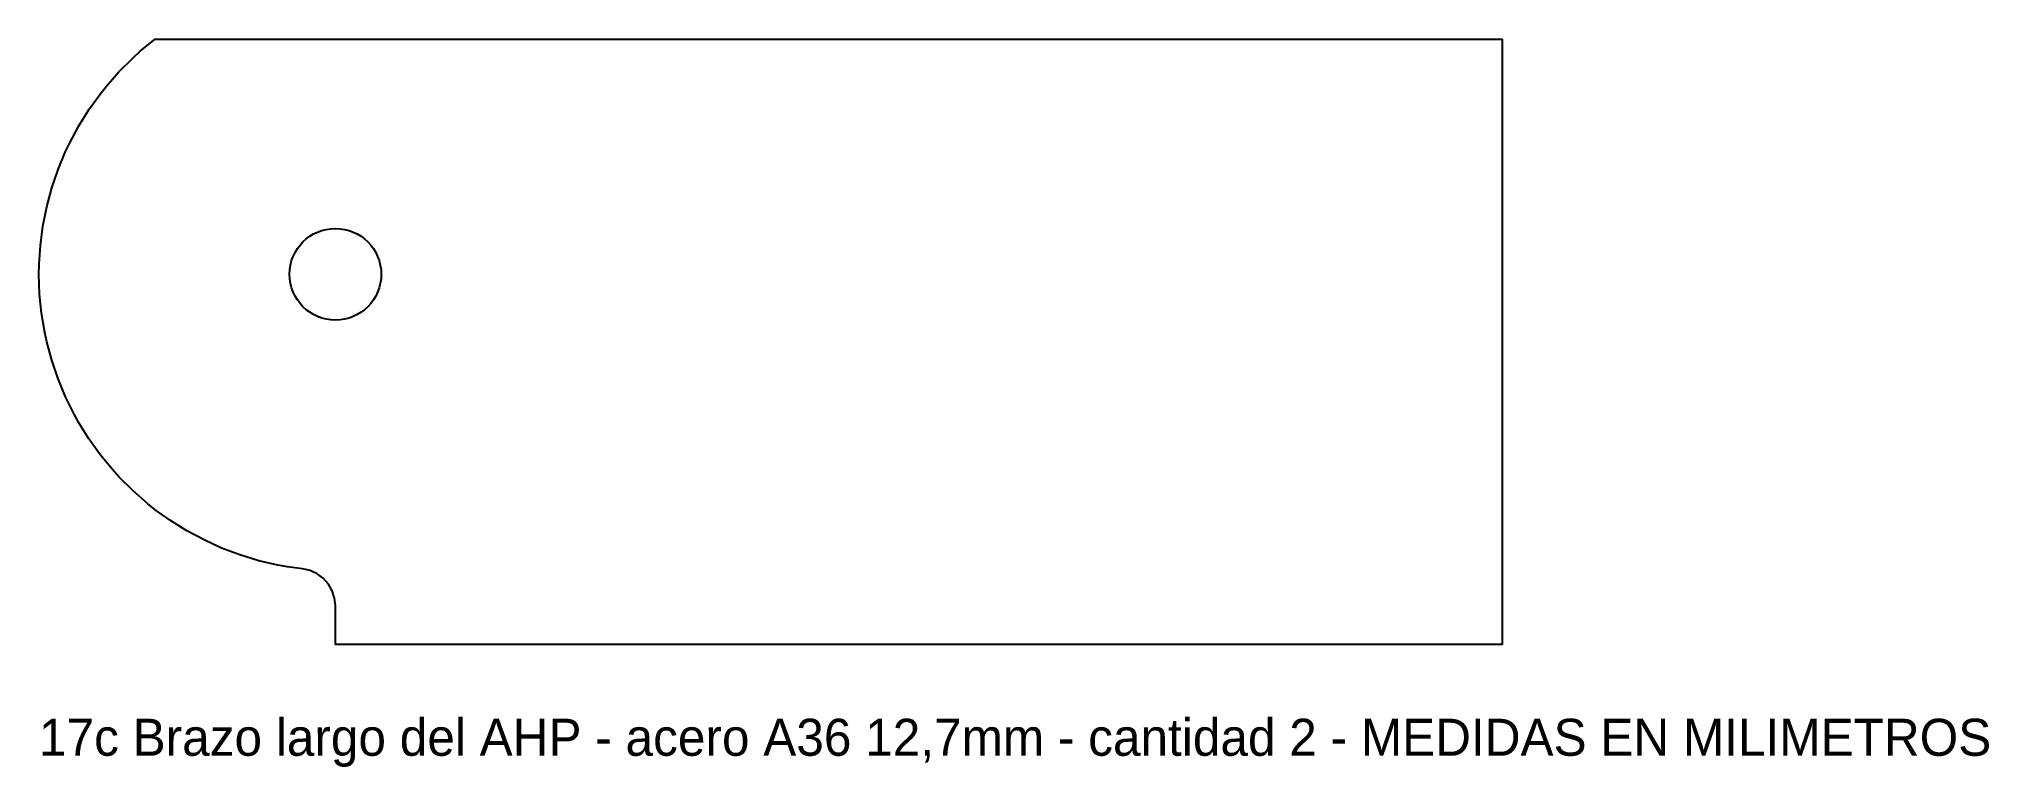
# Model space of a CAD drawing. Header units: millimetres. Extents: x -8 to 203, y -53 to 25.
import ezdxf

# ---------------------------------------------------------------- set-up
doc = ezdxf.new("R2010")
doc.units = ezdxf.units.MM
doc.layers.add('CORTE', color=1, linetype='Continuous')
doc.layers.add('NOTAS', color=3, linetype='Continuous')

msp = doc.modelspace()

# ---------------------------------------------------------------- linework, layer by layer
at = {"layer": 'CORTE'}
msp.add_lwpolyline([(4.4, 25.29), (4.55, 25.38), (4.75, 25.4), (149.98, 25.38), (149.98, -39.98), (24.02, -39.98), (24, -35.77), (23.91, -34.95), (23.66, -34.16), (23.25, -33.44), (22.69, -32.82), (22.02, -32.32), (21.27, -31.98), (20.46, -31.8), (18.82, -31.58), (17.79, -31.39), (15.75, -30.92), (13.68, -30.29), (11.72, -29.55), (9.82, -28.68), (7.97, -27.7), (6.19, -26.59), (4.55, -25.41), (3.73, -24.76), (2.15, -23.38), (0.62, -21.85), (-0.08, -21.07), (-1.37, -19.51), (-2.62, -17.75), (-3.7, -16.03), (-4.21, -15.11), (-5.13, -13.24), (-5.94, -11.3), (-6.63, -9.26), (-7.16, -7.3), (-7.38, -6.27), (-7.72, -4.21), (-7.93, -2.13), (-8, 0.03), (-7.98, 1.08), (-7.85, 3.1), (-7.58, 5.18), (-7.16, 7.3), (-6.61, 9.32), (-5.94, 11.3), (-5.16, 13.18), (-4.71, 14.12), (-3.7, 16.03), (-2.59, 17.81), (-1.41, 19.45), (-0.76, 20.27), (0.62, 21.85), (2.15, 23.38), (2.93, 24.08), (4.4, 25.29)], close=True, dxfattribs=at)
msp.add_circle((24, 0), 4.95, dxfattribs=at)

# ---------------------------------------------------------------- texts
at = {"layer": 'NOTAS'}
msp.add_text('17c Brazo largo del AHP - acero A36 12,7mm - cantidad 2 - MEDIDAS EN MILIMETROS', height=4, dxfattribs=at).set_placement((-8, -51.98))

doc.saveas('drawing.dxf')
